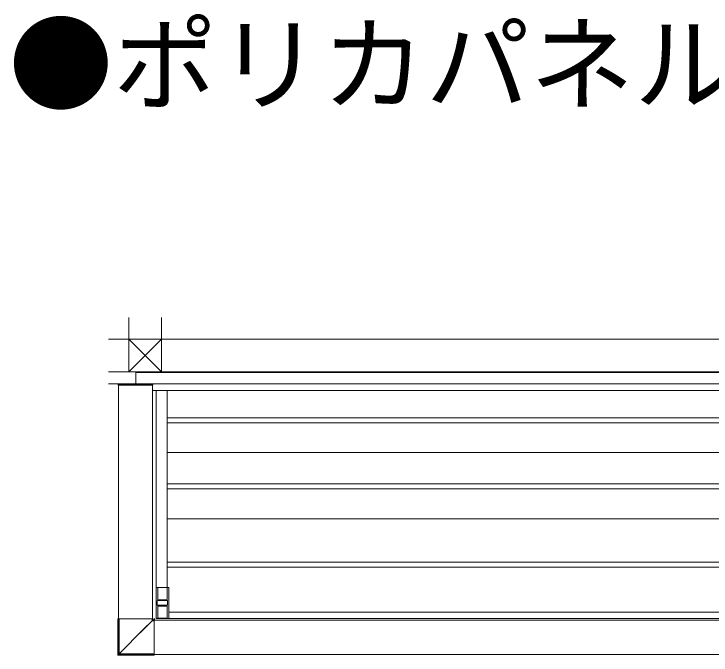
# Model space of a CAD drawing. Units: millimetres, scale not verified. Extents: x -11088 to 11088, y -17895 to 17964.
# Drawn here: x 711 to 2958, y -6686 to -4619 of the extents above; entities that cross this region are included whole.
import ezdxf
from ezdxf.enums import TextEntityAlignment as Align

# ---------------------------------------------------------------- set-up
doc = ezdxf.new("R2010")
doc.units = ezdxf.units.MM
doc.header["$LTSCALE"] = 18
doc.layers.add('0-1_USER1', color=3, linetype='Continuous')
doc.layers.add('0-2_YKK_ZWAK', color=4, linetype='Continuous', lineweight=9)
doc.layers.add('0-3_YKK_11', color=3, linetype='Continuous', lineweight=9)
doc.styles.add('ＭＳ ゴシック', font='')
doc.styles.get('ＭＳ ゴシック').set_extended_font_data('MS Gothic')

msp = doc.modelspace()

# ---------------------------------------------------------------- linework, layer by layer
at = {"layer": '0-2_YKK_ZWAK'}
for p, q in [((1104.05, -5772.98), (6624.05, -5772.98)), ((1104.05, -5772.98), (1104.05, -5813.98)), ((3838.62, -5774.98), (1104.05, -5774.98)), ((1047.56, -5814.92), (1047.47, -5816.48)), ((1047.47, -5816.48), (1158.47, -5816.48)), ((1048.05, -6568.98), (1048.05, -5816.48)), ((1048.56, -5813.98), (1049.97, -5813.98)), ((1049.97, -5813.98), (1156.12, -5813.98)), ((1156.12, -5813.98), (1157.37, -5813.98)), ((1158.05, -6568.98), (1158.05, -5816.48)), ((1158.37, -5814.92), (1158.47, -5816.48)), ((1158.05, -5832.98), (3838.13, -5832.98)), ((1169.05, -5832.98), (1169.05, -6567.98)), ((1205.55, -5832.98), (1205.55, -6467.98)), ((3794.05, -5920.98), (1205.55, -5920.98)), ((3794.05, -5936.98), (1205.55, -5936.98)), ((3794.05, -6032.98), (1205.55, -6032.98)), ((3794.05, -6133.98), (1205.55, -6133.98)), ((3794.05, -6149.98), (1205.55, -6149.98)), ((3794.05, -6246.48), (1205.55, -6246.48)), ((3794.05, -6386.48), (1205.55, -6386.48)), ((3794.05, -6402.48), (1205.55, -6402.48)), ((1169.05, -6567.68), (1169.05, -6468.28)), ((1169.35, -6467.98), (1209.75, -6467.98)), ((1174.55, -6467.98), (1174.55, -6507.48)), ((1204.55, -6468.28), (1174.55, -6468.28)), ((1204.55, -6467.98), (1204.55, -6507.48)), ((1210.05, -6468.28), (1210.05, -6567.68)), ((1173.05, -6511.48), (1173.05, -6524.48)), ((1174.06, -6510.48), (1174.9, -6510.48)), ((1204.05, -6507.98), (1175.05, -6507.98)), ((1202.71, -6510.48), (1204.19, -6510.48)), ((1204.19, -6510.48), (1205.03, -6510.48)), ((1206.05, -6524.48), (1206.05, -6511.48)), ((1174.9, -6525.48), (1174.06, -6525.48)), ((1176.38, -6525.48), (1174.9, -6525.48)), ((1175.05, -6527.98), (1204.05, -6527.98)), ((1202.71, -6525.48), (1176.38, -6525.48)), ((1204.19, -6525.48), (1202.71, -6525.48)), ((1205.03, -6525.48), (1204.19, -6525.48)), ((1204.55, -6567.98), (1204.55, -6528.48)), ((1210.05, -6547.48), (3793.05, -6547.48)), ((1045.91, -6684.61), (1045.91, -6568.98)), ((1159.81, -6568.98), (1045.91, -6568.98)), ((1045.91, -6568.98), (1045.91, -6568.98)), ((1045.91, -6684.61), (1045.91, -6568.98)), ((1047.55, -6682.98), (1047.55, -6568.98)), ((1050.05, -6681.97), (1050.05, -6568.98)), ((1156.32, -6575.54), (1156.32, -6568.98)), ((1156.48, -6575.71), (1163.05, -6575.71)), ((1158.54, -6571.99), (1158.54, -6568.98)), ((1159.81, -6570.71), (1158.54, -6571.99)), ((1159.81, -6570.71), (1159.81, -6568.98)), ((1160.04, -6573.49), (1161.31, -6572.21)), ((1160.04, -6573.49), (1163.05, -6573.49)), ((1161.31, -6572.21), (1163.05, -6572.21)), ((1163.05, -6572.21), (1163.05, -6686.11)), ((1163.05, -6573.98), (3831.55, -6573.98)), ((1164.05, -6567.98), (1164.05, -6573.98)), ((3834.05, -6567.98), (1169.05, -6567.98)), ((1169.35, -6567.98), (1209.75, -6567.98)), ((1174.55, -6567.68), (1204.55, -6567.68)), ((1047.55, -6682.98), (1045.91, -6684.61)), ((1045.91, -6684.61), (1045.91, -6684.61)), ((1047.41, -6686.11), (1049.05, -6684.48)), ((1163.05, -6686.11), (1047.41, -6686.11)), ((1047.41, -6686.11), (1163.05, -6686.11)), ((1047.41, -6686.11), (1047.41, -6686.11)), ((1049.05, -6684.48), (1163.05, -6684.48)), ((1050.05, -6681.98), (1050.06, -6681.97)), ((1050.06, -6681.97), (1163.05, -6681.97)), ((1163.05, -6683.98), (5229.05, -6683.98))]:
    msp.add_line(p, q, dxfattribs=at)
for points in [[(1174.55, -6507.48), (1175.05, -6507.48), (1175.05, -6510.48)], [(1174.9, -6510.48), (1176.38, -6510.48), (1202.71, -6510.48)], [(1204.05, -6510.48), (1204.05, -6507.48), (1204.55, -6507.48)], [(1175.05, -6525.48), (1175.05, -6528.48), (1174.55, -6528.48), (1174.55, -6567.98)], [(1204.55, -6528.48), (1204.05, -6528.48), (1204.05, -6525.48)], [(1156.32, -6575.54), (1129.82, -6602.08), (1103.27, -6628.67), (1076.67, -6655.31), (1050.05, -6681.97)], [(1050.06, -6681.97), (1076.72, -6655.36), (1103.35, -6628.76), (1129.95, -6602.2), (1156.48, -6575.71)], [(1158.54, -6571.99), (1158.48, -6572.09), (1158.34, -6572.31), (1158.13, -6572.65), (1157.86, -6573.08), (1157.53, -6573.61), (1157.15, -6574.21), (1156.75, -6574.86), (1156.32, -6575.54)], [(1156.48, -6575.71), (1157.17, -6575.28), (1157.82, -6574.87), (1158.42, -6574.5), (1158.94, -6574.17), (1159.38, -6573.9), (1159.71, -6573.69), (1159.93, -6573.55), (1160.04, -6573.49)], [(1049.05, -6684.48), (1049.08, -6684.4), (1049.14, -6684.24), (1049.24, -6684), (1049.36, -6683.69), (1049.51, -6683.32), (1049.68, -6682.9), (1049.86, -6682.45), (1050.05, -6681.98), (1049.58, -6682.17), (1049.12, -6682.35), (1048.7, -6682.52), (1048.33, -6682.67), (1048.02, -6682.79), (1047.78, -6682.89), (1047.62, -6682.95), (1047.55, -6682.98)], [(1050.06, -6681.97), (1050.06, -6681.97), (1050.06, -6681.97), (1050.06, -6681.97), (1050.06, -6681.97), (1050.06, -6681.97), (1050.05, -6681.97), (1050.05, -6681.97), (1050.05, -6681.97), (1050.05, -6681.98)]]:
    msp.add_lwpolyline(points, dxfattribs=at)
for centre, radius, start, end in [((1048.56, -5814.98), 1, 90, 176.5), ((1157.37, -5814.98), 1, 3.5, 90), ((1169.35, -6468.28), 0.3, 90, 180), ((1209.75, -6468.28), 0.3, 0, 90), ((1170.06, -6561.96), 19.32, 224.65514, 225.34421), ((1160.04, -6571.98), 1.5, 180.24953, 269.7505), ((1169.35, -6567.68), 0.3, 180, 270), ((1209.75, -6567.68), 0.3, 270, 0), ((1047.41, -6684.61), 1.5, 180, 270), ((1047.42, -6684.61), 1.5, 180.24921, 269.75051), ((1049.05, -6682.97), 1.5, 180.24946, 269.75083)]:
    msp.add_arc(centre, radius, start, end, dxfattribs=at)
for centre, major_axis, ratio, start_param, end_param in [((1174.06, -6511.48), (-1.02, 0), 0.984808, 4.712389, 6.2831853), ((1205.03, -6511.48), (-1.02, 0), 0.984808, 3.1415927, 4.712389), ((1174.06, -6524.48), (-1.02, 0), 0.984808, 6.2831853, 7.8539816), ((1205.03, -6524.48), (-1.02, 0), 0.984808, 1.5707963, 3.1415927), ((1161.32, -6570.71), (1.06, 1.06), 0.99628, 2.358058, 3.9251274)]:
    msp.add_ellipse(centre, major_axis=major_axis, ratio=ratio, start_param=start_param, end_param=end_param, dxfattribs=at)
at = {"layer": '0-3_YKK_11'}
for p, q in [((1081.55, -5772.98), (1081.55, -5597.98)), ((1186.55, -5772.98), (1186.55, -5597.98)), ((1015.55, -5667.98), (5229.05, -5667.98)), ((1081.55, -5667.98), (1186.55, -5772.98)), ((1186.55, -5667.98), (1081.55, -5772.98)), ((1015.55, -5772.98), (5229.05, -5772.98)), ((1015.55, -5811.98), (5229.05, -5811.98))]:
    msp.add_line(p, q, dxfattribs=at)

# ---------------------------------------------------------------- texts
at = {"layer": '0-1_USER1', "style": 'ＭＳ ゴシック'}
msp.add_text('●ポリカパネル【連結】', height=246.3, dxfattribs=at).set_placement((694.26, -4978.33), align=Align.BOTTOM_LEFT)

doc.saveas('drawing.dxf')
